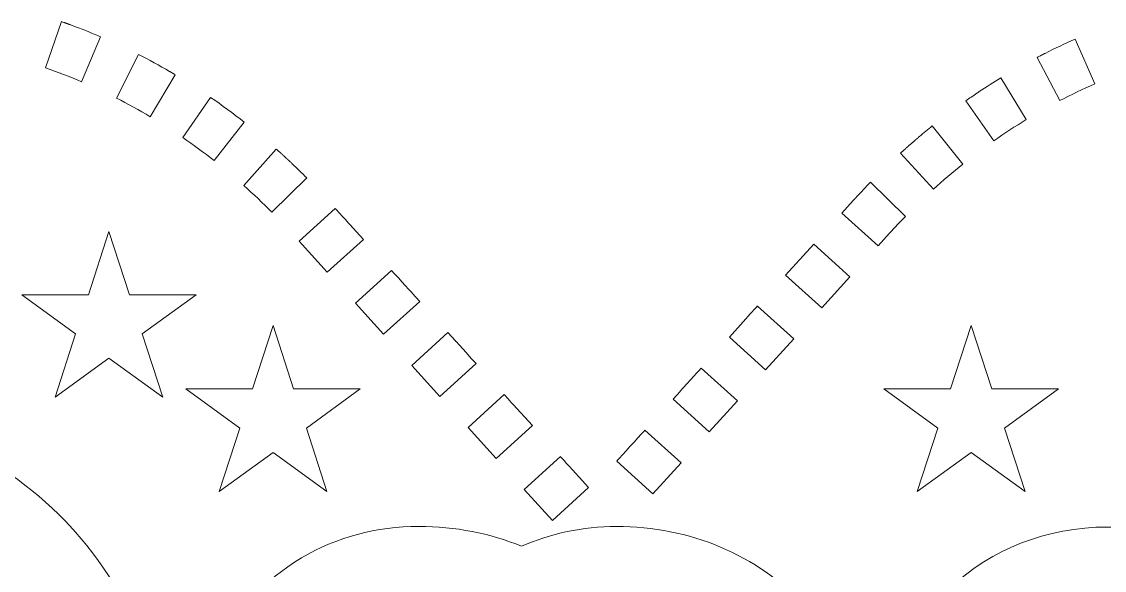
# Model space of a CAD drawing. Header units: inches. Extents: x 0.6 to 14.4, y -15.6 to -2.4.
# Drawn here: x 5.236 to 9.544, y -4.673 to -2.489 of the extents above; entities that cross this region are included whole.
import ezdxf

# ---------------------------------------------------------------- set-up
doc = ezdxf.new("R2010")
doc.units = ezdxf.units.IN
doc.header["$MEASUREMENT"] = 0
doc.layers.add('Layer 1', color=7, linetype='Continuous')

# ---------------------------------------------------------------- blocks, each defined once
blk = doc.blocks.new('block 2')
at = {"layer": 'Layer 1', "lineweight": 0}
blk.add_open_spline([(7.2258, -4.5774), (7.3398, -4.5268), (7.4674, -4.4988), (7.6029, -4.4988), (7.8962, -4.4988), (8.1634, -4.6115), (8.3554, -4.8162), (8.4562, -4.9236), (8.5677, -5.09), (8.6157, -5.3287), (8.6311, -5.3365), (8.6463, -5.3448), (8.6614, -5.3535), (8.6615, -5.3479), (8.6615, -5.3424), (8.6618, -5.3368), (8.6844, -4.8603), (9.069, -4.5009), (9.5563, -4.5009), (9.8538, -4.5009), (10.1232, -4.6147), (10.315, -4.8213), (10.4079, -4.9214), (10.5095, -5.073), (10.5599, -5.2872), (10.5996, -5.2833), (10.6363, -5.2818), (10.6694, -5.2818), (10.8229, -5.2818), (10.9714, -5.3141), (11.1081, -5.3754), (11.2299, -5.3168), (11.3648, -5.2861), (11.5043, -5.2861), (11.6316, -5.2861), (11.7648, -5.3117), (11.8869, -5.3577), (11.9439, -5.3439), (12.003, -5.3353), (12.0641, -5.3319), (12.0794, -5.331), (12.0946, -5.3306), (12.1099, -5.3306), (12.5525, -5.3306), (12.9161, -5.5732), (13.0791, -5.9494), (13.1585, -5.9949), (13.232, -6.0535), (13.2971, -6.1244), (13.5148, -6.3616), (13.575, -6.7037), (13.4512, -7.001), (13.2604, -7.4591), (13.0933, -7.7386), (12.9614, -7.913), (12.8616, -8.4272), (12.7503, -8.8314), (12.623, -9.1436), (12.5055, -9.4319), (12.3698, -9.6546), (12.2083, -9.8245), (12.0391, -10.0025), (11.8408, -10.1223), (11.6278, -10.1789), (11.5604, -10.3278), (11.4838, -10.4812), (11.396, -10.6172), (11.3927, -10.6222), (11.3895, -10.6272), (11.3861, -10.6321), (11.2896, -10.7747), (10.996, -11.2087), (10.4369, -11.2499), (10.4167, -11.2514), (10.3964, -11.2522), (10.3761, -11.2522), (10.2226, -11.2522), (10.0781, -11.2256), (9.9467, -11.1744), (9.8019, -11.2291), (9.6684, -11.2458), (9.5595, -11.2458), (9.4354, -11.2458), (9.3154, -11.2251), (9.2032, -11.186), (9.1074, -11.214), (9.0087, -11.2288), (8.9102, -11.2288), (8.8003, -11.2288), (8.6923, -11.2096), (8.5907, -11.173), (8.4573, -11.2207), (8.3314, -11.2373), (8.2208, -11.2373), (8.101, -11.2373), (7.9851, -11.218), (7.8765, -11.1815), (7.7752, -11.2109), (7.6821, -11.2203), (7.6042, -11.2203), (7.4948, -11.2203), (7.3891, -11.205), (7.2897, -11.1754), (7.2677, -11.1834), (7.246, -11.1904), (7.2246, -11.1967), (7.2054, -11.3107), (7.1867, -11.4033), (7.1676, -11.4802), (7.1286, -11.6373), (7.0501, -11.8683), (6.8977, -12.0769), (6.678, -12.3776), (6.358, -12.5465), (6.0208, -12.5466), (5.9719, -12.5466), (5.9228, -12.543), (5.8735, -12.5358), (5.8606, -12.534), (5.8478, -12.5318), (5.835, -12.5293), (5.5911, -12.4819), (5.3799, -12.335), (5.2553, -12.1265), (5.1316, -11.9193), (5.1022, -11.6669), (5.1747, -11.4342), (5.1831, -11.4072), (5.1929, -11.3806), (5.204, -11.3547), (5.213, -11.3337), (5.223, -11.3115), (5.2338, -11.2888), (5.2343, -11.2878), (5.2348, -11.2869), (5.2353, -11.2859), (5.1237, -11.3122), (5.0104, -11.3265), (4.8997, -11.3265), (4.5649, -11.3265), (4.2679, -11.205), (4.0632, -10.9845), (3.8728, -10.7794), (3.7797, -10.5094), (3.8009, -10.2243), (3.8013, -10.22), (3.8016, -10.2158), (3.802, -10.2116), (3.8205, -10.0059), (3.9059, -9.8196), (4.0345, -9.6747), (4.0263, -9.5829), (4.0338, -9.4887), (4.0579, -9.3957), (3.7892, -9.4994), (3.5109, -9.5553), (3.245, -9.5553), (3.1105, -9.5553), (2.9776, -9.5397), (2.85, -9.5091), (2.4359, -9.4093), (2.0737, -9.1709), (1.8298, -8.8377), (1.5762, -8.4914), (1.4592, -8.0662), (1.4912, -7.608), (1.4915, -7.6038), (1.4919, -7.5995), (1.4922, -7.5952), (1.5044, -7.4529), (1.5272, -7.3218), (1.5618, -7.1944), (1.5622, -7.193), (1.5626, -7.1915), (1.563, -7.19), (1.6744, -6.7888), (1.924, -6.4428), (2.236, -6.216), (2.1206, -6.0336), (2.0658, -5.8156), (2.0827, -5.5918), (2.0967, -5.4039), (2.1615, -5.2145), (2.2704, -5.0443), (2.5142, -4.6553), (2.9382, -4.4069), (3.1101, -4.3178), (3.1142, -4.3157), (3.1183, -4.3136), (3.1225, -4.3115), (3.3074, -4.2195), (3.7939, -4.0076), (4.3243, -4.0238), (4.7443, -4.0339), (5.1107, -4.1816), (5.3842, -4.451), (5.5014, -4.5664), (5.6304, -4.7344), (5.7208, -4.9675), (5.725, -4.9696), (5.7292, -4.9715), (5.7333, -4.9737), (5.7622, -4.9712), (5.7912, -4.9699), (5.8205, -4.9699), (5.8862, -4.9699), (5.9506, -4.9761), (6.013, -4.9882), (6.0861, -4.8384), (6.2013, -4.7123), (6.3497, -4.6241), (6.4896, -4.5409), (6.6469, -4.4988), (6.8172, -4.4988), (6.9619, -4.4988), (7.1, -4.5259), (7.2258, -4.5774)], degree=3, knots=[0, 0, 0, 0, 1, 1, 1, 2, 2, 2, 3, 3, 3, 4, 4, 4, 5, 5, 5, 6, 6, 6, 7, 7, 7, 8, 8, 8, 9, 9, 9, 10, 10, 10, 11, 11, 11, 12, 12, 12, 13, 13, 13, 14, 14, 14, 15, 15, 15, 16, 16, 16, 17, 17, 17, 18, 18, 18, 19, 19, 19, 20, 20, 20, 21, 21, 21, 22, 22, 22, 23, 23, 23, 24, 24, 24, 25, 25, 25, 26, 26, 26, 27, 27, 27, 28, 28, 28, 29, 29, 29, 30, 30, 30, 31, 31, 31, 32, 32, 32, 33, 33, 33, 34, 34, 34, 35, 35, 35, 36, 36, 36, 37, 37, 37, 38, 38, 38, 39, 39, 39, 40, 40, 40, 41, 41, 41, 42, 42, 42, 43, 43, 43, 44, 44, 44, 45, 45, 45, 46, 46, 46, 47, 47, 47, 48, 48, 48, 49, 49, 49, 50, 50, 50, 51, 51, 51, 52, 52, 52, 53, 53, 53, 54, 54, 54, 55, 55, 55, 56, 56, 56, 57, 57, 57, 58, 58, 58, 59, 59, 59, 60, 60, 60, 61, 61, 61, 62, 62, 62, 63, 63, 63, 64, 64, 64, 65, 65, 65, 66, 66, 66, 67, 67, 67, 68, 68, 68, 69, 69, 69, 70, 70, 70, 71, 71, 71, 72, 72, 72, 72], dxfattribs=at)

msp = doc.modelspace()

# ---------------------------------------------------------------- linework, layer by layer
at = {"layer": 'Layer 1', "lineweight": 0}
for points in [[(5.3954, -2.4892), (5.3954, -2.4892), (5.3954, -2.4892), (5.3954, -2.4892)], [(5.3691, -3.9846), (5.5837, -3.8287), (5.7983, -3.9846), (5.7163, -3.7323), (5.9309, -3.5764), (5.6657, -3.5764), (5.5837, -3.3241), (5.5018, -3.5764), (5.2365, -3.5764), (5.4511, -3.7323), (5.3691, -3.9846)], [(8.5321, -3.5051), (8.388, -3.3744), (8.2761, -3.4979), (8.4201, -3.6285), (8.5321, -3.5051)], [(6.3185, -3.9514), (6.2365, -3.6991), (6.1545, -3.9514), (5.8893, -3.9514), (6.1039, -4.1073), (6.0219, -4.3596), (6.2365, -4.2037), (6.4511, -4.3596), (6.3691, -4.1073), (6.5837, -3.9514), (6.3185, -3.9514)], [(9.0962, -3.9514), (9.0143, -3.6991), (8.9323, -3.9514), (8.6671, -3.9514), (8.8816, -4.1073), (8.7997, -4.3596), (9.0143, -4.2037), (9.2289, -4.3596), (9.1469, -4.1073), (9.3615, -3.9514), (9.0962, -3.9514)]]:
    msp.add_lwpolyline(points, dxfattribs=at)
for points, knots in [([(5.4743, -2.7283), (5.4743, -2.7283), (5.5507, -2.5495), (5.5507, -2.5495), (5.5115, -2.5327), (5.4719, -2.517), (5.4321, -2.5024), (5.4321, -2.5024), (5.432, -2.5023), (5.4319, -2.5023), (5.4308, -2.5019), (5.4296, -2.5015), (5.4285, -2.5011), (5.4284, -2.501), (5.4283, -2.501), (5.4281, -2.5009), (5.4275, -2.5007), (5.4269, -2.5005), (5.4263, -2.5003), (5.4262, -2.5002), (5.426, -2.5002), (5.4259, -2.5001), (5.4255, -2.5), (5.4252, -2.4999), (5.4249, -2.4998), (5.4247, -2.4997), (5.4245, -2.4996), (5.4242, -2.4995), (5.4238, -2.4994), (5.4233, -2.4992), (5.4229, -2.499), (5.4226, -2.4989), (5.4224, -2.4988), (5.4221, -2.4987), (5.4218, -2.4986), (5.4215, -2.4985), (5.4212, -2.4984), (5.4209, -2.4983), (5.4206, -2.4982), (5.4203, -2.4981), (5.4199, -2.498), (5.4196, -2.4978), (5.4193, -2.4977), (5.4189, -2.4976), (5.4186, -2.4975), (5.4183, -2.4974), (5.418, -2.4973), (5.4178, -2.4972), (5.4176, -2.4971), (5.4171, -2.4969), (5.4166, -2.4968), (5.4161, -2.4966), (5.416, -2.4965), (5.4158, -2.4965), (5.4156, -2.4964), (5.4152, -2.4963), (5.4148, -2.4961), (5.4144, -2.496), (5.4142, -2.4959), (5.4141, -2.4959), (5.4139, -2.4958), (5.4134, -2.4956), (5.4129, -2.4954), (5.4123, -2.4952), (5.4122, -2.4952), (5.4121, -2.4951), (5.4119, -2.4951), (5.4115, -2.4949), (5.411, -2.4948), (5.4105, -2.4946), (5.4104, -2.4945), (5.4103, -2.4945), (5.4102, -2.4945), (5.4097, -2.4943), (5.4091, -2.4941), (5.4086, -2.4939), (5.4085, -2.4938), (5.4084, -2.4938), (5.4083, -2.4938), (5.407, -2.4933), (5.4059, -2.4929), (5.4047, -2.4925), (5.4047, -2.4925), (5.4046, -2.4925), (5.4046, -2.4925), (5.4015, -2.4914), (5.3985, -2.4903), (5.3954, -2.4892), (5.3954, -2.4892), (5.3313, -2.6728), (5.3313, -2.6728), (5.3793, -2.6896), (5.4274, -2.7082), (5.4743, -2.7283)], [0, 0, 0, 0, 1, 1, 1, 2, 2, 2, 3, 3, 3, 4, 4, 4, 5, 5, 5, 6, 6, 6, 7, 7, 7, 8, 8, 8, 9, 9, 9, 10, 10, 10, 11, 11, 11, 12, 12, 12, 13, 13, 13, 14, 14, 14, 15, 15, 15, 16, 16, 16, 17, 17, 17, 18, 18, 18, 19, 19, 19, 20, 20, 20, 21, 21, 21, 22, 22, 22, 23, 23, 23, 24, 24, 24, 25, 25, 25, 26, 26, 26, 27, 27, 27, 28, 28, 28, 29, 29, 29, 30, 30, 30, 31, 31, 31, 31]), ([(9.5059, -2.7372), (9.5059, -2.7372), (9.4277, -2.5592), (9.4277, -2.5592), (9.3876, -2.5768), (9.3478, -2.5955), (9.3083, -2.6154), (9.3083, -2.6155), (9.3083, -2.6155), (9.3082, -2.6155), (9.3071, -2.6161), (9.3059, -2.6167), (9.3048, -2.6172), (9.3047, -2.6173), (9.3046, -2.6173), (9.3046, -2.6174), (9.304, -2.6176), (9.3034, -2.6179), (9.3029, -2.6182), (9.3028, -2.6182), (9.3027, -2.6183), (9.3027, -2.6183), (9.3022, -2.6186), (9.3017, -2.6188), (9.3012, -2.619), (9.3011, -2.6191), (9.301, -2.6192), (9.3009, -2.6192), (9.3004, -2.6195), (9.2999, -2.6197), (9.2994, -2.62), (9.2992, -2.6201), (9.299, -2.6202), (9.2989, -2.6203), (9.2985, -2.6204), (9.2981, -2.6206), (9.2978, -2.6208), (9.2975, -2.6209), (9.2973, -2.621), (9.2971, -2.6211), (9.2967, -2.6214), (9.2963, -2.6215), (9.2959, -2.6218), (9.2956, -2.6219), (9.2954, -2.622), (9.2951, -2.6222), (9.2949, -2.6223), (9.2946, -2.6224), (9.2944, -2.6225), (9.2939, -2.6228), (9.2934, -2.623), (9.2929, -2.6233), (9.2928, -2.6233), (9.2926, -2.6234), (9.2925, -2.6235), (9.2921, -2.6237), (9.2918, -2.6239), (9.2914, -2.624), (9.2914, -2.6241), (9.2914, -2.6241), (9.2913, -2.6241), (9.2906, -2.6245), (9.2899, -2.6249), (9.2891, -2.6252), (9.2891, -2.6252), (9.2891, -2.6253), (9.2891, -2.6253), (9.2852, -2.6273), (9.2813, -2.6293), (9.2775, -2.6313), (9.2775, -2.6313), (9.3674, -2.8037), (9.3674, -2.8037), (9.4127, -2.78), (9.4593, -2.7577), (9.5059, -2.7372)], [0, 0, 0, 0, 1, 1, 1, 2, 2, 2, 3, 3, 3, 4, 4, 4, 5, 5, 5, 6, 6, 6, 7, 7, 7, 8, 8, 8, 9, 9, 9, 10, 10, 10, 11, 11, 11, 12, 12, 12, 13, 13, 13, 14, 14, 14, 15, 15, 15, 16, 16, 16, 17, 17, 17, 18, 18, 18, 19, 19, 19, 20, 20, 20, 21, 21, 21, 22, 22, 22, 23, 23, 23, 24, 24, 24, 25, 25, 25, 25]), ([(5.8475, -2.7007), (5.8451, -2.6992), (5.8426, -2.6977), (5.8401, -2.6963), (5.8401, -2.6962), (5.84, -2.6962), (5.84, -2.6962), (5.8395, -2.6959), (5.8389, -2.6955), (5.8383, -2.6952), (5.8383, -2.6952), (5.8382, -2.6951), (5.8381, -2.6951), (5.8376, -2.6948), (5.8372, -2.6945), (5.8367, -2.6942), (5.8366, -2.6942), (5.8365, -2.6941), (5.8364, -2.6941), (5.8359, -2.6938), (5.8354, -2.6935), (5.8349, -2.6932), (5.8348, -2.6931), (5.8346, -2.693), (5.8344, -2.6929), (5.834, -2.6927), (5.8337, -2.6924), (5.8333, -2.6922), (5.8331, -2.6921), (5.8328, -2.692), (5.8326, -2.6918), (5.8322, -2.6916), (5.8319, -2.6914), (5.8315, -2.6912), (5.8313, -2.691), (5.8311, -2.6909), (5.8308, -2.6908), (5.8305, -2.6906), (5.8302, -2.6904), (5.8299, -2.6903), (5.8295, -2.69), (5.8292, -2.6898), (5.8288, -2.6896), (5.8286, -2.6895), (5.8283, -2.6893), (5.8281, -2.6892), (5.8278, -2.689), (5.8275, -2.6889), (5.8273, -2.6887), (5.8273, -2.6887), (5.8273, -2.6887), (5.8273, -2.6887), (5.8265, -2.6883), (5.8258, -2.6879), (5.8251, -2.6875), (5.825, -2.6874), (5.8249, -2.6873), (5.8248, -2.6873), (5.7842, -2.6636), (5.7431, -2.6413), (5.7017, -2.6201), (5.7017, -2.6201), (5.6134, -2.7934), (5.6134, -2.7934), (5.6588, -2.8165), (5.704, -2.8415), (5.748, -2.8677), (5.748, -2.8677), (5.8475, -2.7007), (5.8475, -2.7007)], [0, 0, 0, 0, 1, 1, 1, 2, 2, 2, 3, 3, 3, 4, 4, 4, 5, 5, 5, 6, 6, 6, 7, 7, 7, 8, 8, 8, 9, 9, 9, 10, 10, 10, 11, 11, 11, 12, 12, 12, 13, 13, 13, 14, 14, 14, 15, 15, 15, 16, 16, 16, 17, 17, 17, 18, 18, 18, 19, 19, 19, 20, 20, 20, 21, 21, 21, 22, 22, 22, 23, 23, 23, 23]), ([(9.2335, -2.8793), (9.2335, -2.8793), (9.1324, -2.7132), (9.1324, -2.7132), (9.1324, -2.7132), (9.1324, -2.7132), (9.1324, -2.7132), (9.1035, -2.7308), (9.0749, -2.749), (9.0466, -2.7679), (9.0465, -2.7679), (9.0464, -2.768), (9.0464, -2.768), (9.0458, -2.7684), (9.0453, -2.7687), (9.0448, -2.7691), (9.0447, -2.7691), (9.0447, -2.7691), (9.0447, -2.7691), (9.0442, -2.7694), (9.0437, -2.7697), (9.0433, -2.7701), (9.0431, -2.7702), (9.043, -2.7703), (9.0428, -2.7704), (9.0424, -2.7707), (9.0419, -2.771), (9.0415, -2.7713), (9.0413, -2.7714), (9.0411, -2.7715), (9.0408, -2.7717), (9.0406, -2.7719), (9.0403, -2.7721), (9.04, -2.7722), (9.0396, -2.7725), (9.0392, -2.7728), (9.0388, -2.7731), (9.0386, -2.7732), (9.0384, -2.7733), (9.0382, -2.7734), (9.0379, -2.7737), (9.0376, -2.7739), (9.0373, -2.7741), (9.0372, -2.7742), (9.0371, -2.7742), (9.037, -2.7743), (9.0222, -2.7842), (9.0076, -2.7943), (8.993, -2.8045), (8.993, -2.8045), (9.1047, -2.9636), (9.1047, -2.9636), (9.1467, -2.9342), (9.19, -2.9058), (9.2335, -2.8793)], [0, 0, 0, 0, 1, 1, 1, 2, 2, 2, 3, 3, 3, 4, 4, 4, 5, 5, 5, 6, 6, 6, 7, 7, 7, 8, 8, 8, 9, 9, 9, 10, 10, 10, 11, 11, 11, 12, 12, 12, 13, 13, 13, 14, 14, 14, 15, 15, 15, 16, 16, 16, 17, 17, 17, 18, 18, 18, 18]), ([(6.122, -2.8894), (6.078, -2.8548), (6.0332, -2.8219), (5.9878, -2.7906), (5.9878, -2.7906), (5.8776, -2.9508), (5.8776, -2.9508), (5.9196, -2.9797), (5.9614, -3.0105), (6.0017, -3.0422), (6.0017, -3.0422), (6.122, -2.8894), (6.122, -2.8894)], [0, 0, 0, 0, 1, 1, 1, 2, 2, 2, 3, 3, 3, 4, 4, 4, 4]), ([(8.9814, -3.0563), (8.9814, -3.0563), (8.8597, -2.9046), (8.8597, -2.9046), (8.8425, -2.9184), (8.8253, -2.9325), (8.8083, -2.9469), (8.8083, -2.9469), (8.8082, -2.947), (8.8082, -2.947), (8.8072, -2.9479), (8.8061, -2.9487), (8.8051, -2.9496), (8.805, -2.9497), (8.805, -2.9497), (8.8049, -2.9497), (8.8044, -2.9502), (8.8039, -2.9506), (8.8035, -2.951), (8.8034, -2.9511), (8.8033, -2.9511), (8.8032, -2.9512), (8.8027, -2.9516), (8.8022, -2.952), (8.8017, -2.9524), (8.8017, -2.9525), (8.8016, -2.9526), (8.8015, -2.9526), (8.8012, -2.9529), (8.8007, -2.9533), (8.8004, -2.9536), (8.8002, -2.9538), (8.8, -2.9539), (8.7999, -2.954), (8.7995, -2.9544), (8.7991, -2.9547), (8.7987, -2.9551), (8.7985, -2.9552), (8.7983, -2.9554), (8.7981, -2.9556), (8.7978, -2.9558), (8.7975, -2.956), (8.7972, -2.9563), (8.7969, -2.9565), (8.7966, -2.9568), (8.7963, -2.9571), (8.7961, -2.9573), (8.7958, -2.9575), (8.7956, -2.9577), (8.7953, -2.9579), (8.7951, -2.9581), (8.7949, -2.9583), (8.7945, -2.9586), (8.7941, -2.9589), (8.7938, -2.9592), (8.7935, -2.9594), (8.7933, -2.9596), (8.793, -2.9599), (8.7929, -2.96), (8.7927, -2.9602), (8.7925, -2.9603), (8.7921, -2.9607), (8.7916, -2.9611), (8.7912, -2.9615), (8.791, -2.9616), (8.7909, -2.9617), (8.7907, -2.9618), (8.7905, -2.9621), (8.7902, -2.9623), (8.7899, -2.9626), (8.7898, -2.9626), (8.7898, -2.9627), (8.7897, -2.9627), (8.7891, -2.9632), (8.7886, -2.9637), (8.788, -2.9642), (8.7879, -2.9643), (8.7878, -2.9644), (8.7877, -2.9644), (8.7872, -2.9649), (8.7866, -2.9654), (8.7861, -2.9658), (8.786, -2.9659), (8.7859, -2.966), (8.7859, -2.966), (8.7849, -2.9668), (8.784, -2.9676), (8.7831, -2.9685), (8.783, -2.9685), (8.7829, -2.9686), (8.7828, -2.9686), (8.7813, -2.97), (8.7797, -2.9714), (8.7781, -2.9728), (8.778, -2.9728), (8.778, -2.9728), (8.778, -2.9728), (8.7764, -2.9743), (8.7748, -2.9757), (8.7732, -2.9771), (8.7731, -2.9771), (8.7731, -2.9771), (8.7731, -2.9771), (8.7721, -2.978), (8.7711, -2.9788), (8.7702, -2.9797), (8.7702, -2.9797), (8.7701, -2.9797), (8.7701, -2.9797), (8.7695, -2.9803), (8.7689, -2.9808), (8.7683, -2.9813), (8.7682, -2.9814), (8.7682, -2.9814), (8.7681, -2.9815), (8.7672, -2.9823), (8.7663, -2.9831), (8.7653, -2.9839), (8.7653, -2.984), (8.7651, -2.9841), (8.7651, -2.9842), (8.7646, -2.9846), (8.7641, -2.9851), (8.7635, -2.9855), (8.7634, -2.9856), (8.7633, -2.9857), (8.7632, -2.9858), (8.7629, -2.9861), (8.7626, -2.9863), (8.7623, -2.9866), (8.7621, -2.9867), (8.762, -2.9868), (8.7619, -2.987), (8.7614, -2.9874), (8.761, -2.9878), (8.7606, -2.9881), (8.7604, -2.9883), (8.7602, -2.9885), (8.7599, -2.9887), (8.7596, -2.989), (8.7593, -2.9893), (8.759, -2.9895), (8.7587, -2.9898), (8.7585, -2.99), (8.7582, -2.9903), (8.758, -2.9905), (8.7578, -2.9906), (8.7576, -2.9908), (8.7572, -2.9911), (8.7567, -2.9915), (8.7564, -2.9919), (8.7562, -2.992), (8.7561, -2.9921), (8.7559, -2.9923), (8.7555, -2.9926), (8.7551, -2.993), (8.7548, -2.9933), (8.7547, -2.9934), (8.7546, -2.9934), (8.7545, -2.9935), (8.7541, -2.9939), (8.7536, -2.9943), (8.7531, -2.9948), (8.753, -2.9948), (8.7529, -2.9949), (8.7528, -2.995), (8.7523, -2.9955), (8.7519, -2.9959), (8.7514, -2.9963), (8.7514, -2.9963), (8.7513, -2.9963), (8.7513, -2.9964), (8.7452, -3.0018), (8.7391, -3.0073), (8.733, -3.0128), (8.733, -3.0128), (8.8639, -3.1567), (8.8639, -3.1567), (8.902, -3.122), (8.9415, -3.0882), (8.9814, -3.0563)], [0, 0, 0, 0, 1, 1, 1, 2, 2, 2, 3, 3, 3, 4, 4, 4, 5, 5, 5, 6, 6, 6, 7, 7, 7, 8, 8, 8, 9, 9, 9, 10, 10, 10, 11, 11, 11, 12, 12, 12, 13, 13, 13, 14, 14, 14, 15, 15, 15, 16, 16, 16, 17, 17, 17, 18, 18, 18, 19, 19, 19, 20, 20, 20, 21, 21, 21, 22, 22, 22, 23, 23, 23, 24, 24, 24, 25, 25, 25, 26, 26, 26, 27, 27, 27, 28, 28, 28, 29, 29, 29, 30, 30, 30, 31, 31, 31, 32, 32, 32, 33, 33, 33, 34, 34, 34, 35, 35, 35, 36, 36, 36, 37, 37, 37, 38, 38, 38, 39, 39, 39, 40, 40, 40, 41, 41, 41, 42, 42, 42, 43, 43, 43, 44, 44, 44, 45, 45, 45, 46, 46, 46, 47, 47, 47, 48, 48, 48, 49, 49, 49, 50, 50, 50, 51, 51, 51, 52, 52, 52, 53, 53, 53, 54, 54, 54, 55, 55, 55, 56, 56, 56, 57, 57, 57, 58, 58, 58, 59, 59, 59, 60, 60, 60, 60]), ([(6.1201, -3.1415), (6.1582, -3.1756), (6.196, -3.2115), (6.2323, -3.2482), (6.2323, -3.2482), (6.3704, -3.1113), (6.3704, -3.1113), (6.3514, -3.0921), (6.3321, -3.0732), (6.3126, -3.0546), (6.3126, -3.0546), (6.3125, -3.0545), (6.3124, -3.0545), (6.3119, -3.0539), (6.3113, -3.0534), (6.3108, -3.0529), (6.3107, -3.0528), (6.3106, -3.0527), (6.3106, -3.0527), (6.31, -3.0521), (6.3094, -3.0516), (6.3088, -3.051), (6.3088, -3.051), (6.3088, -3.051), (6.3088, -3.051), (6.3075, -3.0498), (6.3063, -3.0486), (6.3051, -3.0475), (6.305, -3.0474), (6.3048, -3.0472), (6.3047, -3.0471), (6.3042, -3.0467), (6.3038, -3.0463), (6.3033, -3.0458), (6.3031, -3.0456), (6.303, -3.0455), (6.3028, -3.0453), (6.3024, -3.0449), (6.302, -3.0445), (6.3016, -3.0442), (6.3014, -3.044), (6.3011, -3.0438), (6.3009, -3.0436), (6.3005, -3.0432), (6.3001, -3.0428), (6.2998, -3.0425), (6.2996, -3.0423), (6.2993, -3.0421), (6.2992, -3.0419), (6.2987, -3.0414), (6.2982, -3.041), (6.2977, -3.0406), (6.2975, -3.0403), (6.2972, -3.0401), (6.297, -3.0399), (6.2966, -3.0395), (6.2961, -3.0391), (6.2957, -3.0387), (6.2954, -3.0384), (6.2951, -3.0381), (6.2949, -3.0379), (6.2946, -3.0376), (6.2943, -3.0373), (6.294, -3.037), (6.2937, -3.0368), (6.2934, -3.0365), (6.2931, -3.0362), (6.2928, -3.0359), (6.2925, -3.0357), (6.2923, -3.0354), (6.2919, -3.0351), (6.2916, -3.0349), (6.2913, -3.0345), (6.291, -3.0343), (6.2908, -3.0341), (6.2905, -3.0338), (6.2902, -3.0335), (6.2899, -3.0332), (6.2895, -3.0329), (6.2893, -3.0327), (6.2891, -3.0325), (6.2889, -3.0324), (6.2881, -3.0316), (6.2873, -3.0308), (6.2864, -3.03), (6.2864, -3.03), (6.2863, -3.0299), (6.2863, -3.0299), (6.2859, -3.0295), (6.2855, -3.0291), (6.2851, -3.0288), (6.2849, -3.0286), (6.2847, -3.0284), (6.2845, -3.0283), (6.2841, -3.0279), (6.2838, -3.0276), (6.2834, -3.0272), (6.2832, -3.027), (6.283, -3.0269), (6.2828, -3.0267), (6.2824, -3.0263), (6.282, -3.026), (6.2816, -3.0256), (6.2815, -3.0255), (6.2814, -3.0253), (6.2812, -3.0252), (6.2808, -3.0248), (6.2803, -3.0244), (6.2799, -3.024), (6.2799, -3.024), (6.2799, -3.0239), (6.2798, -3.0239), (6.2783, -3.0225), (6.2767, -3.0211), (6.2752, -3.0197), (6.2752, -3.0196), (6.2751, -3.0196), (6.2751, -3.0196), (6.2746, -3.0191), (6.2741, -3.0187), (6.2737, -3.0183), (6.2736, -3.0182), (6.2735, -3.0181), (6.2734, -3.018), (6.2729, -3.0176), (6.2724, -3.0171), (6.272, -3.0167), (6.2719, -3.0167), (6.2718, -3.0166), (6.2718, -3.0165), (6.2692, -3.0142), (6.2666, -3.0118), (6.264, -3.0094), (6.2639, -3.0094), (6.2639, -3.0094), (6.2638, -3.0093), (6.2633, -3.0088), (6.2629, -3.0084), (6.2623, -3.0079), (6.2623, -3.0079), (6.2623, -3.0079), (6.2622, -3.0079), (6.2596, -3.0054), (6.2569, -3.0031), (6.2543, -3.0007), (6.2543, -3.0007), (6.2542, -3.0007), (6.2542, -3.0007), (6.2537, -3.0002), (6.2532, -2.9997), (6.2527, -2.9992), (6.2526, -2.9992), (6.2526, -2.9992), (6.2526, -2.9992), (6.2516, -2.9983), (6.2507, -2.9974), (6.2496, -2.9965), (6.2496, -2.9965), (6.2496, -2.9965), (6.2496, -2.9965), (6.2496, -2.9965), (6.1201, -3.1415), (6.1201, -3.1415)], [0, 0, 0, 0, 1, 1, 1, 2, 2, 2, 3, 3, 3, 4, 4, 4, 5, 5, 5, 6, 6, 6, 7, 7, 7, 8, 8, 8, 9, 9, 9, 10, 10, 10, 11, 11, 11, 12, 12, 12, 13, 13, 13, 14, 14, 14, 15, 15, 15, 16, 16, 16, 17, 17, 17, 18, 18, 18, 19, 19, 19, 20, 20, 20, 21, 21, 21, 22, 22, 22, 23, 23, 23, 24, 24, 24, 25, 25, 25, 26, 26, 26, 27, 27, 27, 28, 28, 28, 29, 29, 29, 30, 30, 30, 31, 31, 31, 32, 32, 32, 33, 33, 33, 34, 34, 34, 35, 35, 35, 36, 36, 36, 37, 37, 37, 38, 38, 38, 39, 39, 39, 40, 40, 40, 41, 41, 41, 42, 42, 42, 43, 43, 43, 44, 44, 44, 45, 45, 45, 46, 46, 46, 47, 47, 47, 48, 48, 48, 49, 49, 49, 50, 50, 50, 51, 51, 51, 52, 52, 52, 53, 53, 53, 54, 54, 54, 54]), ([(8.6899, -3.3311), (8.7104, -3.3085), (8.7315, -3.286), (8.7526, -3.2643), (8.7526, -3.2643), (8.6133, -3.1287), (8.6133, -3.1287), (8.5948, -3.1477), (8.5765, -3.1671), (8.5584, -3.1868), (8.5584, -3.1868), (8.5584, -3.1868), (8.5584, -3.1868), (8.558, -3.1871), (8.5577, -3.1875), (8.5574, -3.1878), (8.5573, -3.1879), (8.5573, -3.188), (8.5572, -3.188), (8.5566, -3.1887), (8.556, -3.1894), (8.5554, -3.19), (8.5553, -3.19), (8.5552, -3.1902), (8.5552, -3.1902), (8.5549, -3.1905), (8.5546, -3.1908), (8.5544, -3.1911), (8.5542, -3.1913), (8.5541, -3.1914), (8.5539, -3.1916), (8.5536, -3.1919), (8.5534, -3.1922), (8.5531, -3.1925), (8.5527, -3.1929), (8.5524, -3.1933), (8.5521, -3.1936), (8.5519, -3.1939), (8.5517, -3.1941), (8.5514, -3.1943), (8.5512, -3.1946), (8.551, -3.1948), (8.5507, -3.1951), (8.5505, -3.1953), (8.5503, -3.1955), (8.5502, -3.1957), (8.5497, -3.1962), (8.5494, -3.1966), (8.5489, -3.1971), (8.5488, -3.1972), (8.5487, -3.1973), (8.5486, -3.1975), (8.5483, -3.1978), (8.5479, -3.1982), (8.5476, -3.1985), (8.5475, -3.1987), (8.5473, -3.1989), (8.5472, -3.199), (8.5467, -3.1995), (8.5463, -3.2), (8.5459, -3.2005), (8.5458, -3.2005), (8.5458, -3.2005), (8.5458, -3.2005), (8.5458, -3.2005), (8.5458, -3.2005), (8.5458, -3.2005), (8.5458, -3.2005), (8.5458, -3.2005), (8.5458, -3.2006), (8.5458, -3.2006), (8.5457, -3.2006), (8.5457, -3.2006), (8.5457, -3.2006), (8.5457, -3.2006), (8.5457, -3.2006), (8.5457, -3.2006), (8.5456, -3.2007), (8.5456, -3.2007), (8.5456, -3.2007), (8.5456, -3.2007), (8.5456, -3.2007), (8.5456, -3.2007), (8.5453, -3.2011), (8.5453, -3.2011), (8.5453, -3.2011), (8.5453, -3.2011), (8.5453, -3.2011), (8.5453, -3.2011), (8.5451, -3.2013), (8.5451, -3.2013), (8.5451, -3.2013), (8.5451, -3.2013), (8.5451, -3.2013), (8.5451, -3.2013), (8.5, -3.251), (8.5, -3.251), (8.5, -3.251), (8.644, -3.3816), (8.644, -3.3816), (8.644, -3.3816), (8.6899, -3.3311), (8.6899, -3.3311)], [0, 0, 0, 0, 1, 1, 1, 2, 2, 2, 3, 3, 3, 4, 4, 4, 5, 5, 5, 6, 6, 6, 7, 7, 7, 8, 8, 8, 9, 9, 9, 10, 10, 10, 11, 11, 11, 12, 12, 12, 13, 13, 13, 14, 14, 14, 15, 15, 15, 16, 16, 16, 17, 17, 17, 18, 18, 18, 19, 19, 19, 20, 20, 20, 21, 21, 21, 22, 22, 22, 23, 23, 23, 24, 24, 24, 25, 25, 25, 26, 26, 26, 27, 27, 27, 28, 28, 28, 29, 29, 29, 30, 30, 30, 31, 31, 31, 32, 32, 32, 33, 33, 33, 34, 34, 34, 34]), ([(6.4524, -3.4871), (6.4524, -3.4871), (6.5964, -3.3564), (6.5964, -3.3564), (6.5964, -3.3564), (6.5276, -3.2805), (6.5276, -3.2805), (6.5275, -3.2805), (6.5275, -3.2805), (6.5275, -3.2805), (6.5275, -3.2805), (6.527, -3.2799), (6.527, -3.2799), (6.5041, -3.2547), (6.4844, -3.233), (6.4844, -3.233), (6.4844, -3.233), (6.3404, -3.3636), (6.3404, -3.3636), (6.3404, -3.3636), (6.4524, -3.4871), (6.4524, -3.4871)], [0, 0, 0, 0, 1, 1, 1, 2, 2, 2, 3, 3, 3, 4, 4, 4, 5, 5, 5, 6, 6, 6, 7, 7, 7, 7]), ([(6.6763, -3.7339), (6.6763, -3.7339), (6.8203, -3.6033), (6.8203, -3.6033), (6.8203, -3.6033), (6.7901, -3.57), (6.7901, -3.57), (6.7901, -3.5699), (6.79, -3.5699), (6.79, -3.5698), (6.79, -3.5698), (6.7898, -3.5696), (6.7898, -3.5696), (6.7898, -3.5696), (6.7897, -3.5696), (6.7897, -3.5695), (6.7897, -3.5695), (6.7895, -3.5693), (6.7895, -3.5693), (6.7563, -3.5328), (6.7084, -3.4799), (6.7084, -3.4799), (6.7084, -3.4799), (6.5643, -3.6105), (6.5643, -3.6105), (6.5643, -3.6105), (6.6763, -3.7339), (6.6763, -3.7339)], [0, 0, 0, 0, 1, 1, 1, 2, 2, 2, 3, 3, 3, 4, 4, 4, 5, 5, 5, 6, 6, 6, 7, 7, 7, 8, 8, 8, 9, 9, 9, 9]), ([(8.3081, -3.752), (8.3081, -3.752), (8.1641, -3.6213), (8.1641, -3.6213), (8.1641, -3.6213), (8.1424, -3.6452), (8.1182, -3.6719), (8.1182, -3.6719), (8.0521, -3.7448), (8.0521, -3.7448), (8.0521, -3.7448), (8.1961, -3.8754), (8.1961, -3.8754), (8.1961, -3.8754), (8.3081, -3.752), (8.3081, -3.752)], [0, 0, 0, 0, 1, 1, 1, 2, 2, 2, 3, 3, 3, 4, 4, 4, 5, 5, 5, 5]), ([(6.9003, -3.9808), (6.9003, -3.9808), (7.0443, -3.8502), (7.0443, -3.8502), (7.0443, -3.8502), (6.9982, -3.7994), (6.9652, -3.763), (6.9652, -3.763), (6.9649, -3.7627), (6.9649, -3.7627), (6.9647, -3.7624), (6.9644, -3.7621), (6.9641, -3.7618), (6.9641, -3.7618), (6.9632, -3.7608), (6.9632, -3.7608), (6.9631, -3.7607), (6.963, -3.7606), (6.9629, -3.7605), (6.9629, -3.7605), (6.9629, -3.7604), (6.9629, -3.7604), (6.9626, -3.7602), (6.9624, -3.7599), (6.9621, -3.7596), (6.9621, -3.7596), (6.9323, -3.7267), (6.9323, -3.7267), (6.9323, -3.7267), (6.7883, -3.8574), (6.7883, -3.8574), (6.7883, -3.8574), (6.9003, -3.9808), (6.9003, -3.9808)], [0, 0, 0, 0, 1, 1, 1, 2, 2, 2, 3, 3, 3, 4, 4, 4, 5, 5, 5, 6, 6, 6, 7, 7, 7, 8, 8, 8, 9, 9, 9, 10, 10, 10, 11, 11, 11, 11]), ([(8.0841, -3.9989), (8.0841, -3.9989), (7.9401, -3.8682), (7.9401, -3.8682), (7.9401, -3.8682), (7.8895, -3.9241), (7.8563, -3.9606), (7.8563, -3.9606), (7.856, -3.9609), (7.856, -3.9609), (7.8559, -3.961), (7.8559, -3.9611), (7.8558, -3.9612), (7.8558, -3.9612), (7.8281, -3.9917), (7.8281, -3.9917), (7.8281, -3.9917), (7.9722, -4.1223), (7.9722, -4.1223), (7.9722, -4.1223), (8.0841, -3.9989), (8.0841, -3.9989)], [0, 0, 0, 0, 1, 1, 1, 2, 2, 2, 3, 3, 3, 4, 4, 4, 5, 5, 5, 6, 6, 6, 7, 7, 7, 7]), ([(7.1242, -4.2277), (7.1242, -4.2277), (7.2683, -4.0971), (7.2683, -4.0971), (7.2683, -4.0971), (7.1919, -4.0129), (7.1919, -4.0129), (7.1919, -4.0129), (7.1918, -4.0129), (7.1918, -4.0128), (7.1918, -4.0128), (7.1917, -4.0127), (7.1917, -4.0127), (7.172, -3.991), (7.1563, -3.9736), (7.1563, -3.9736), (7.1563, -3.9736), (7.0123, -4.1043), (7.0123, -4.1043), (7.0123, -4.1043), (7.1242, -4.2277), (7.1242, -4.2277)], [0, 0, 0, 0, 1, 1, 1, 2, 2, 2, 3, 3, 3, 4, 4, 4, 5, 5, 5, 6, 6, 6, 7, 7, 7, 7]), ([(7.8602, -4.2458), (7.8602, -4.2458), (7.7162, -4.1151), (7.7162, -4.1151), (7.7162, -4.1151), (7.7116, -4.1201), (7.7116, -4.1201), (7.7116, -4.1202), (7.7115, -4.1202), (7.7115, -4.1203), (7.7115, -4.1203), (7.7075, -4.1247), (7.7075, -4.1247), (7.7075, -4.1247), (7.7074, -4.1247), (7.7074, -4.1248), (7.7074, -4.1248), (7.7072, -4.125), (7.7072, -4.125), (7.7072, -4.125), (7.7071, -4.1251), (7.7071, -4.1252), (7.7071, -4.1252), (7.7068, -4.1255), (7.7068, -4.1255), (7.7067, -4.1255), (7.7067, -4.1255), (7.7067, -4.1256), (7.7067, -4.1256), (7.7063, -4.126), (7.7063, -4.126), (7.7062, -4.1261), (7.7062, -4.1261), (7.7062, -4.1261), (7.7062, -4.1261), (7.706, -4.1264), (7.706, -4.1264), (7.7059, -4.1264), (7.7059, -4.1264), (7.7059, -4.1264), (7.7059, -4.1264), (7.7057, -4.1266), (7.7057, -4.1266), (7.7057, -4.1266), (7.7057, -4.1266), (7.7057, -4.1266), (7.7057, -4.1266), (7.7052, -4.1272), (7.7052, -4.1272), (7.7052, -4.1272), (7.7052, -4.1272), (7.7052, -4.1272), (7.7052, -4.1272), (7.7039, -4.1286), (7.7039, -4.1286), (7.7039, -4.1287), (7.7039, -4.1287), (7.7038, -4.1287), (7.7038, -4.1287), (7.7033, -4.1293), (7.7033, -4.1293), (7.7032, -4.1294), (7.7032, -4.1294), (7.7031, -4.1295), (7.7031, -4.1295), (7.7029, -4.1297), (7.7029, -4.1297), (7.7023, -4.1304), (7.7016, -4.1311), (7.701, -4.1319), (7.701, -4.1319), (7.7009, -4.1319), (7.7009, -4.1319), (7.6703, -4.1657), (7.6042, -4.2386), (7.6042, -4.2386), (7.6042, -4.2386), (7.7482, -4.3692), (7.7482, -4.3692), (7.7482, -4.3692), (7.8602, -4.2458), (7.8602, -4.2458)], [0, 0, 0, 0, 1, 1, 1, 2, 2, 2, 3, 3, 3, 4, 4, 4, 5, 5, 5, 6, 6, 6, 7, 7, 7, 8, 8, 8, 9, 9, 9, 10, 10, 10, 11, 11, 11, 12, 12, 12, 13, 13, 13, 14, 14, 14, 15, 15, 15, 16, 16, 16, 17, 17, 17, 18, 18, 18, 19, 19, 19, 20, 20, 20, 21, 21, 21, 22, 22, 22, 23, 23, 23, 24, 24, 24, 25, 25, 25, 26, 26, 26, 27, 27, 27, 27]), ([(7.3482, -4.4746), (7.3482, -4.4746), (7.4922, -4.344), (7.4922, -4.344), (7.4922, -4.344), (7.454, -4.3019), (7.454, -4.3019), (7.4539, -4.3017), (7.4537, -4.3015), (7.4535, -4.3014), (7.4535, -4.3014), (7.4534, -4.3012), (7.4534, -4.3012), (7.421, -4.2655), (7.3802, -4.2205), (7.3802, -4.2205), (7.3802, -4.2205), (7.2362, -4.3512), (7.2362, -4.3512), (7.2362, -4.3512), (7.3482, -4.4746), (7.3482, -4.4746)], [0, 0, 0, 0, 1, 1, 1, 2, 2, 2, 3, 3, 3, 4, 4, 4, 5, 5, 5, 6, 6, 6, 7, 7, 7, 7])]:
    msp.add_open_spline(points, degree=3, knots=knots, dxfattribs=at)

# ---------------------------------------------------------------- block references
at = {"layer": 'Layer 1'}
msp.add_blockref('block 2', (0, 0), dxfattribs=at)

doc.saveas('drawing.dxf')
